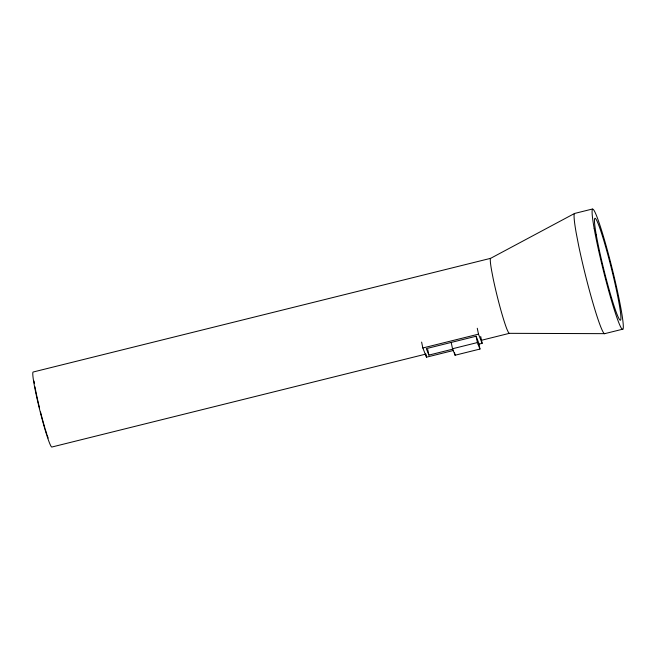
<?xml version="1.0" encoding="UTF-8"?>
<svg xmlns="http://www.w3.org/2000/svg" width="656" height="656" viewBox="0 0 656 656"><rect width="100%" height="100%" fill="white"/><g stroke="black" fill="none" stroke-linecap="round" stroke-linejoin="round"><path stroke-width="0.98" d="M425.859 354.084L51.914 447.015A38.663 2.813 76 0 1 40.049 411.23A38.663 2.813 76 0 1 33.12 372.026L490.606 258.341L574.59 213.454L592.565 208.985M421.619 342.096L422.841 347.983L478.495 334.158L482.135 343.35L478.158 344.334M451.205 342.424L452.517 348.746L455.084 355.232L479.971 349.049L478.659 342.727L476.092 336.241L426.318 348.615L428.885 355.093L452.812 349.148M481.553 340.251L509.4 333.33L604.717 333.658L622.692 329.197M452.517 348.746L477.404 342.563L479.971 349.049M422.841 347.983L426.482 357.176L453.312 350.509M480.709 336.471L482.135 343.35M477.273 328.262L478.495 334.158M476.092 336.241L477.404 342.563M454.518 352.518L455.084 355.232M427.728 349.533L428.885 355.093M425.875 354.232L426.482 357.176M490.606 258.341A38.663 2.813 76 0 0 491.615 270.534L493.164 278.57A38.663 2.813 76 0 0 506.908 329.156L508.441 332.494A38.663 2.813 76 0 0 509.4 333.33M604.717 333.658A61.984 4.502 76 0 1 578.699 245.877L576.206 232.995A61.984 4.502 76 0 1 574.59 213.454M48.175 438.085A34.842 2.534 76 0 1 47.257 435.469M46.929 434.502A34.842 2.534 76 0 1 45.133 428.794M44.821 427.753A34.842 2.534 76 0 1 42.558 419.758M42.304 418.823A34.842 2.534 76 0 1 40.533 412.034M39.565 408.122A34.842 2.534 76 0 1 36.539 394.838M36.359 393.961A34.842 2.534 76 0 1 34.957 386.72M34.44 383.653A34.842 2.534 76 0 1 34.071 381.029M594.18 228.534A61.984 4.502 76 0 0 621.15 327.861A61.984 4.502 76 0 0 607.546 250.887A61.984 4.502 76 0 0 594.18 228.534M596.238 234.75A52.48 3.813 76 0 0 619.075 318.849A52.48 3.813 76 0 0 607.563 253.675A52.48 3.813 76 0 0 596.238 234.75"/></g></svg>
